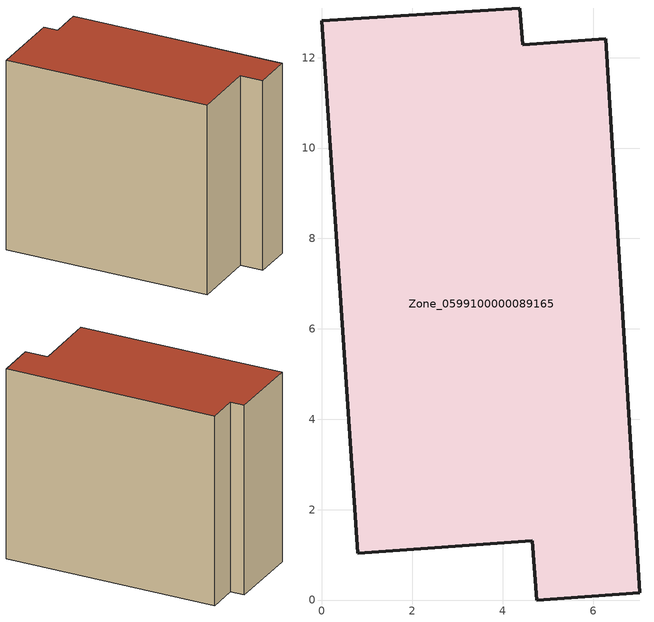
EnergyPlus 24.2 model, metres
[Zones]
Zone_0599100000089165
 floor ground (C_G): 6.28,12.42 7.03,0.16 4.75,0 4.66,1.31 0.79,1.04 0,12.82 4.38,13.1 4.44,12.29 z0
 wall outside (C_F): 4.38,13.1 0,12.82 0.79,1.04 4.66,1.31 4.75,0 7.03,0.16 6.28,12.42 4.44,12.29 4.38,13.1 z0:11.11
 roof outside (C_R): 6.28,12.42 4.44,12.29 4.38,13.1 0,12.82 0.79,1.04 4.66,1.31 4.75,0 7.03,0.16 z11.11
[BUILDING]
Pand.0599100000089165: North Axis=0; Terrain=City; Loads Convergence Tolerance Value=0.04; Temperature Convergence Tolerance Value=0.4; Solar Distribution=FullExterior; Maximum Number of Warmup Days=25; Minimum Number of Warmup Days=1
[Site:Location]
Rotterdam.The.Hague.AP_ZH_NLD Design_Conditions: Latitude=51.96; Longitude=4.45; Time Zone=1; Elevation=-4.5
[SITE:GROUNDTEMPERATURE:BUILDINGSURFACE]
18, 18, 18, 18, 18, 18, 18, 18, 18, 18, 18, 18
[MATERIAL] Thermal Absorptance=0.9; Solar Absorptance=0.7; Visible Absorptance=0.7
Name | Roughness | Thickness | Conductivity | Density | Specific Heat
G.TI.1946 | MediumSmooth | 0.15 | 1 | 540 | 1210
F.TI.1946 | Rough | 0.3 | 0.857143 | 1920 | 840
R.TI.1946 | MediumRough | 0.2 | 0.1 | 1500 | 1000
[CONSTRUCTION]
C_G: G.TI.1946
C_F: F.TI.1946
C_R: R.TI.1946
[ZONE]
Zone_0599100000089165: Type=1; Multiplier=1; Ceiling Height=Autocalculate; Volume=Autocalculate; Floor Area=autocalculate; Part of Total Floor Area=Yes
[ZONEINFILTRATION:DESIGNFLOWRATE]
Infil_Zone_0599100000089165: Zone or ZoneList or Space or SpaceList=Zone_0599100000089165; Schedule=AlwaysOn; Design Flow Rate Calculation Method=Flow/Area; Flow Rate per Floor Area=0.003; Constant Term Coefficient=1; Temperature Term Coefficient=0; Velocity Term Coefficient=0; Velocity Squared Term Coefficient=0
[HVACTEMPLATE:ZONE:IDEALLOADSAIRSYSTEM]
Zone_0599100000089165: Maximum Heating Supply Air Temperature=50; Minimum Cooling Supply Air Temperature=13; Maximum Heating Supply Air Humidity Ratio=0.0156; Minimum Cooling Supply Air Humidity Ratio=0.0077; Heating Limit=NoLimit; Cooling Limit=NoLimit; Dehumidification Control Type=ConstantSensibleHeatRatio; Cooling Sensible Heat Ratio=0.7; Dehumidification Setpoint=60; Humidification Control Type=None; Humidification Setpoint=30; Outdoor Air Method=None; Outdoor Air Flow Rate per Person=0.00944; Outdoor Air Flow Rate per Zone Floor Area=0; Outdoor Air Flow Rate per Zone=0; Demand Controlled Ventilation Type=None; Outdoor Air Economizer Type=NoEconomizer; Heat Recovery Type=None; Sensible Heat Recovery Effectiveness=0.7; Latent Heat Recovery Effectiveness=0.65
[ZONECONTROL:THERMOSTAT]
ThermostatControl_Zone_0599100000089165: Zone or ZoneList=Zone_0599100000089165; Control Type Schedule=DualSetpointControlType; Control 1=Thermostat_Zone_0599100000089165; Temperature Difference Between Cutout And Setpoint=0
[THERMOSTATSETPOINT:DUALSETPOINT]
Thermostat_Zone_0599100000089165: Heating Setpoint Temperature Schedule=HeatingSetpoint_Zone_0599100000089165; Cooling Setpoint Temperature Schedule=CoolingSetpoint_Zone_0599100000089165
[SCHEDULE:COMPACT]
HeatingSetpoint_Zone_0599100000089165: Through: 12/31, For: AllDays, Until: 24:00, 21
CoolingSetpoint_Zone_0599100000089165: Through: 12/31, For: AllDays, Until: 24:00, 24
DualSetpointControlType: Through: 12/31, For: AllDays, Until: 24:00, 4
AlwaysOn: Through: 12/31, For: AllDays, Until: 24:00, 1
